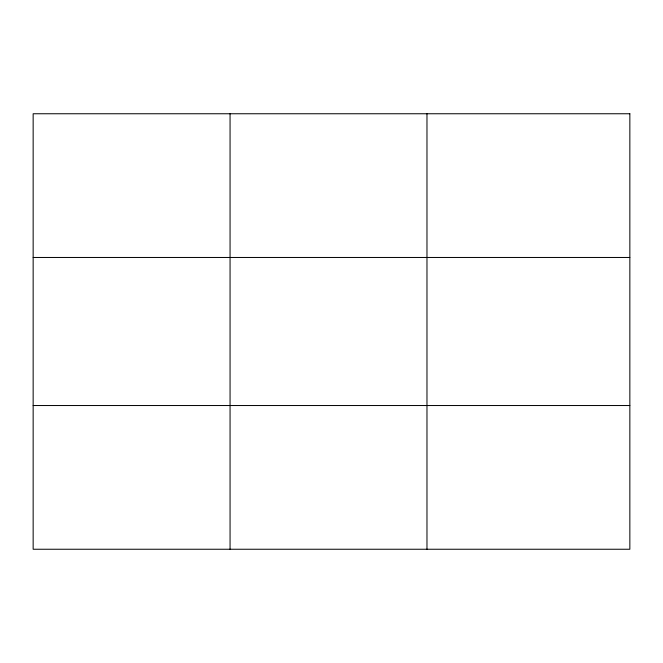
<?xml version="1.0" encoding="UTF-8"?>
<svg xmlns="http://www.w3.org/2000/svg" width="663" height="663" viewBox="0 0 663 663"><rect width="100%" height="100%" fill="white"/><g stroke="black" fill="none" stroke-linecap="round" stroke-linejoin="round"><path stroke-width="0.99" d="M230.061 549.246L230.061 113.754M426.972 549.246L426.972 113.754M33.15 257.468L629.85 257.468M33.15 405.532L629.85 405.532M629.85 113.754L33.15 113.754L33.15 549.246L629.85 549.246L629.85 113.754"/></g></svg>
